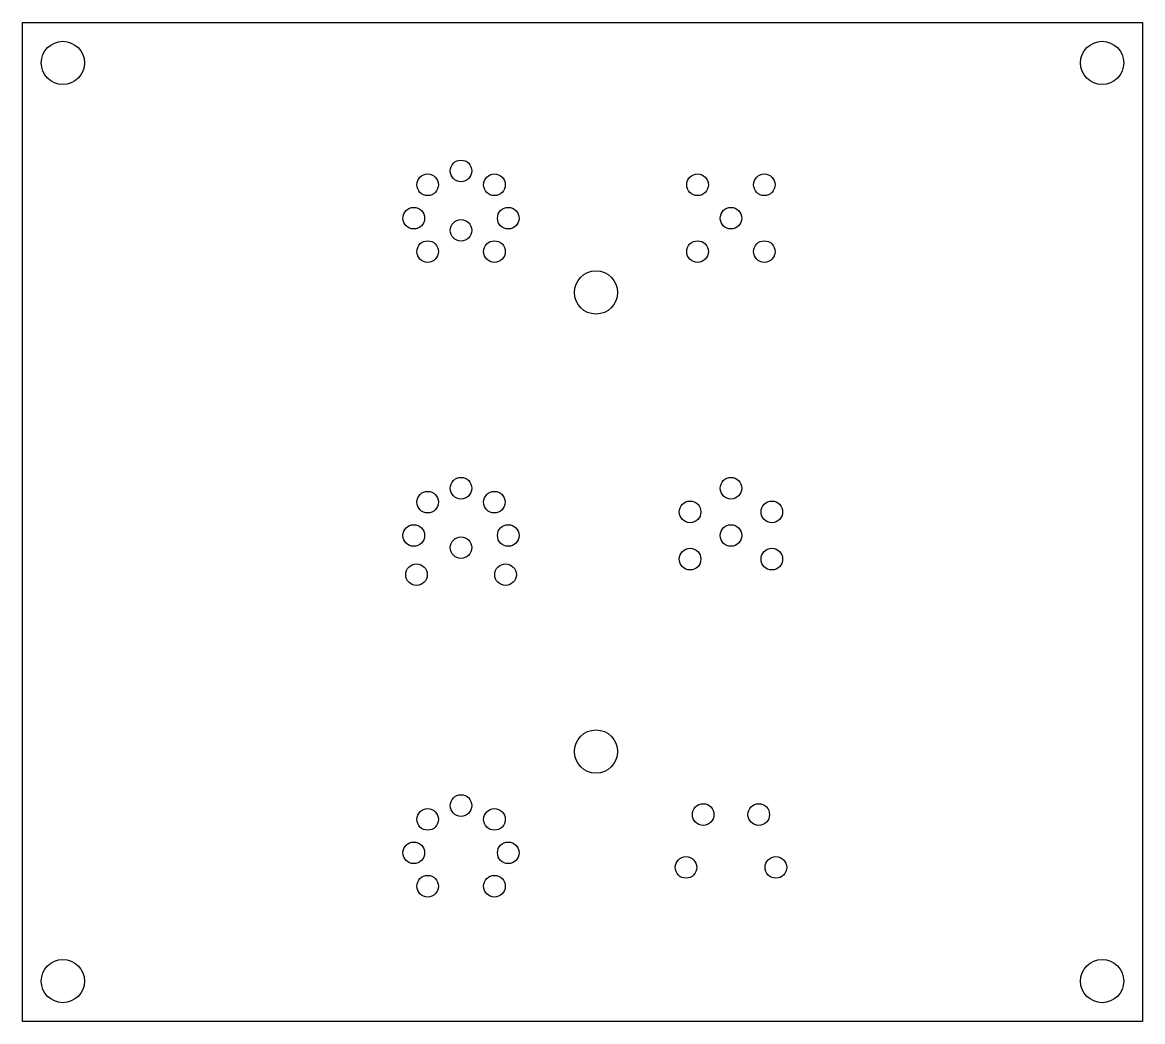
# Model space of a CAD drawing. Extents: x 0 to 83, y 0 to 74.
import ezdxf

# ---------------------------------------------------------------- set-up
doc = ezdxf.new("R2010")
doc.units = 0
doc.layers.add('20', color=30, linetype='CONTINUOUS')

msp = doc.modelspace()

# ---------------------------------------------------------------- linework, layer by layer
at = {"layer": '20'}
for p, q in [((0, 0), (0, 74)), ((0, 74), (83, 74)), ((83, 74), (83, 0)), ((83, 0), (0, 0))]:
    msp.add_line(p, q, dxfattribs=at)
for centre, radius in [((3, 71), 1.6), ((80, 71), 1.6), ((32.5, 63), 0.8), ((30.025, 61.975), 0.8), ((34.975, 61.975), 0.8), ((50.025, 61.975), 0.8), ((54.975, 61.975), 0.8), ((29, 59.5), 0.8), ((36, 59.5), 0.8), ((52.5, 59.5), 0.8), ((32.5, 58.6), 0.8), ((30.025, 57.025), 0.8), ((34.975, 57.025), 0.8), ((50.025, 57.025), 0.8), ((54.975, 57.025), 0.8), ((42.5, 54), 1.6), ((32.5, 39.5), 0.8), ((52.5, 39.5), 0.8), ((30.03, 38.47), 0.8), ((34.97, 38.47), 0.8), ((49.469, 37.75), 0.8), ((55.531, 37.75), 0.8), ((29, 36), 0.8), ((36, 36), 0.8), ((52.5, 36), 0.8), ((32.5, 35.1), 0.8), ((49.469, 34.25), 0.8), ((55.531, 34.25), 0.8), ((29.2, 33.1), 0.8), ((35.8, 33.1), 0.8), ((42.5, 20), 1.6), ((32.5, 16), 0.8), ((30.025, 14.975), 0.8), ((34.975, 14.975), 0.8), ((50.443, 15.332), 0.8), ((54.557, 15.332), 0.8), ((29, 12.5), 0.8), ((36, 12.5), 0.8), ((49.171, 11.418), 0.8), ((55.829, 11.418), 0.8), ((30.025, 10.025), 0.8), ((34.975, 10.025), 0.8), ((3, 3), 1.6), ((80, 3), 1.6)]:
    msp.add_circle(centre, radius, dxfattribs=at)

doc.saveas('drawing.dxf')
